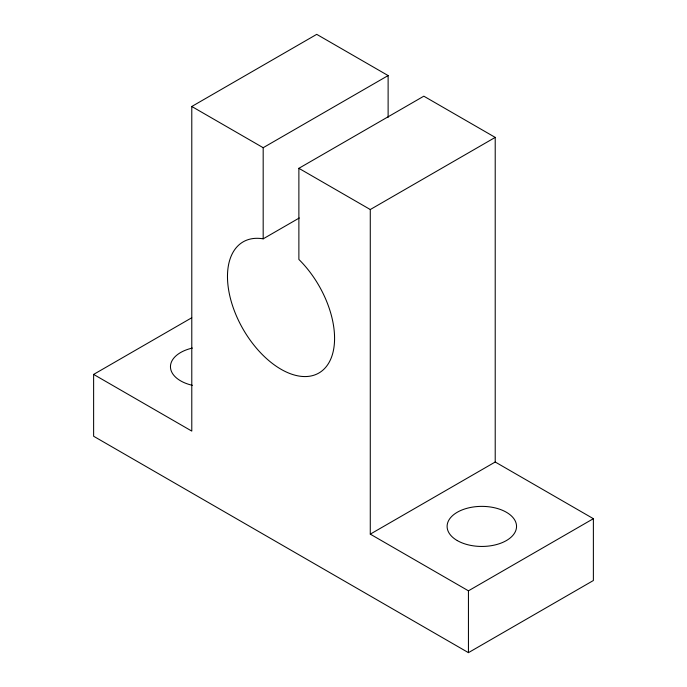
<?xml version="1.0" encoding="UTF-8"?>
<svg xmlns="http://www.w3.org/2000/svg" width="687" height="687" viewBox="0 0 687 687"><rect width="100%" height="100%" fill="white"/><g stroke="black" fill="none" stroke-linecap="round" stroke-linejoin="round"><path stroke-width="1.03" d="M495.215 462.007L495.215 137.4L370.276 209.535L370.276 534.143L495.215 462.007L593.379 518.685L593.379 580.515L468.44 652.65L93.621 436.245L93.621 374.415L191.785 431.093L191.785 106.485L316.724 34.35L388.121 75.57L388.121 117.383M191.785 106.485L263.181 147.705L388.121 75.57M263.181 147.705L263.181 238.836A75.725 43.719 60 0 0 237.977 319.352A75.725 43.719 60 0 0 324.075 369.056A75.725 43.719 60 0 0 298.879 259.446L298.879 168.315L423.819 96.18L495.215 137.4M263.181 238.836L299.274 217.994M93.621 374.415L191.716 317.78M370.276 534.143L468.44 590.82L593.379 518.685M298.879 168.315L370.276 209.535M468.44 590.82L468.44 652.65M192.36 385.313A34.711 20.035 0 0 1 170.462 366.686A34.711 20.035 0 0 1 192.36 348.069M457.284 540.583A34.711 20.035 0 0 0 515.353 531.601A34.711 20.035 0 0 0 472.845 507.058A34.711 20.035 0 0 0 457.284 540.583"/></g></svg>
